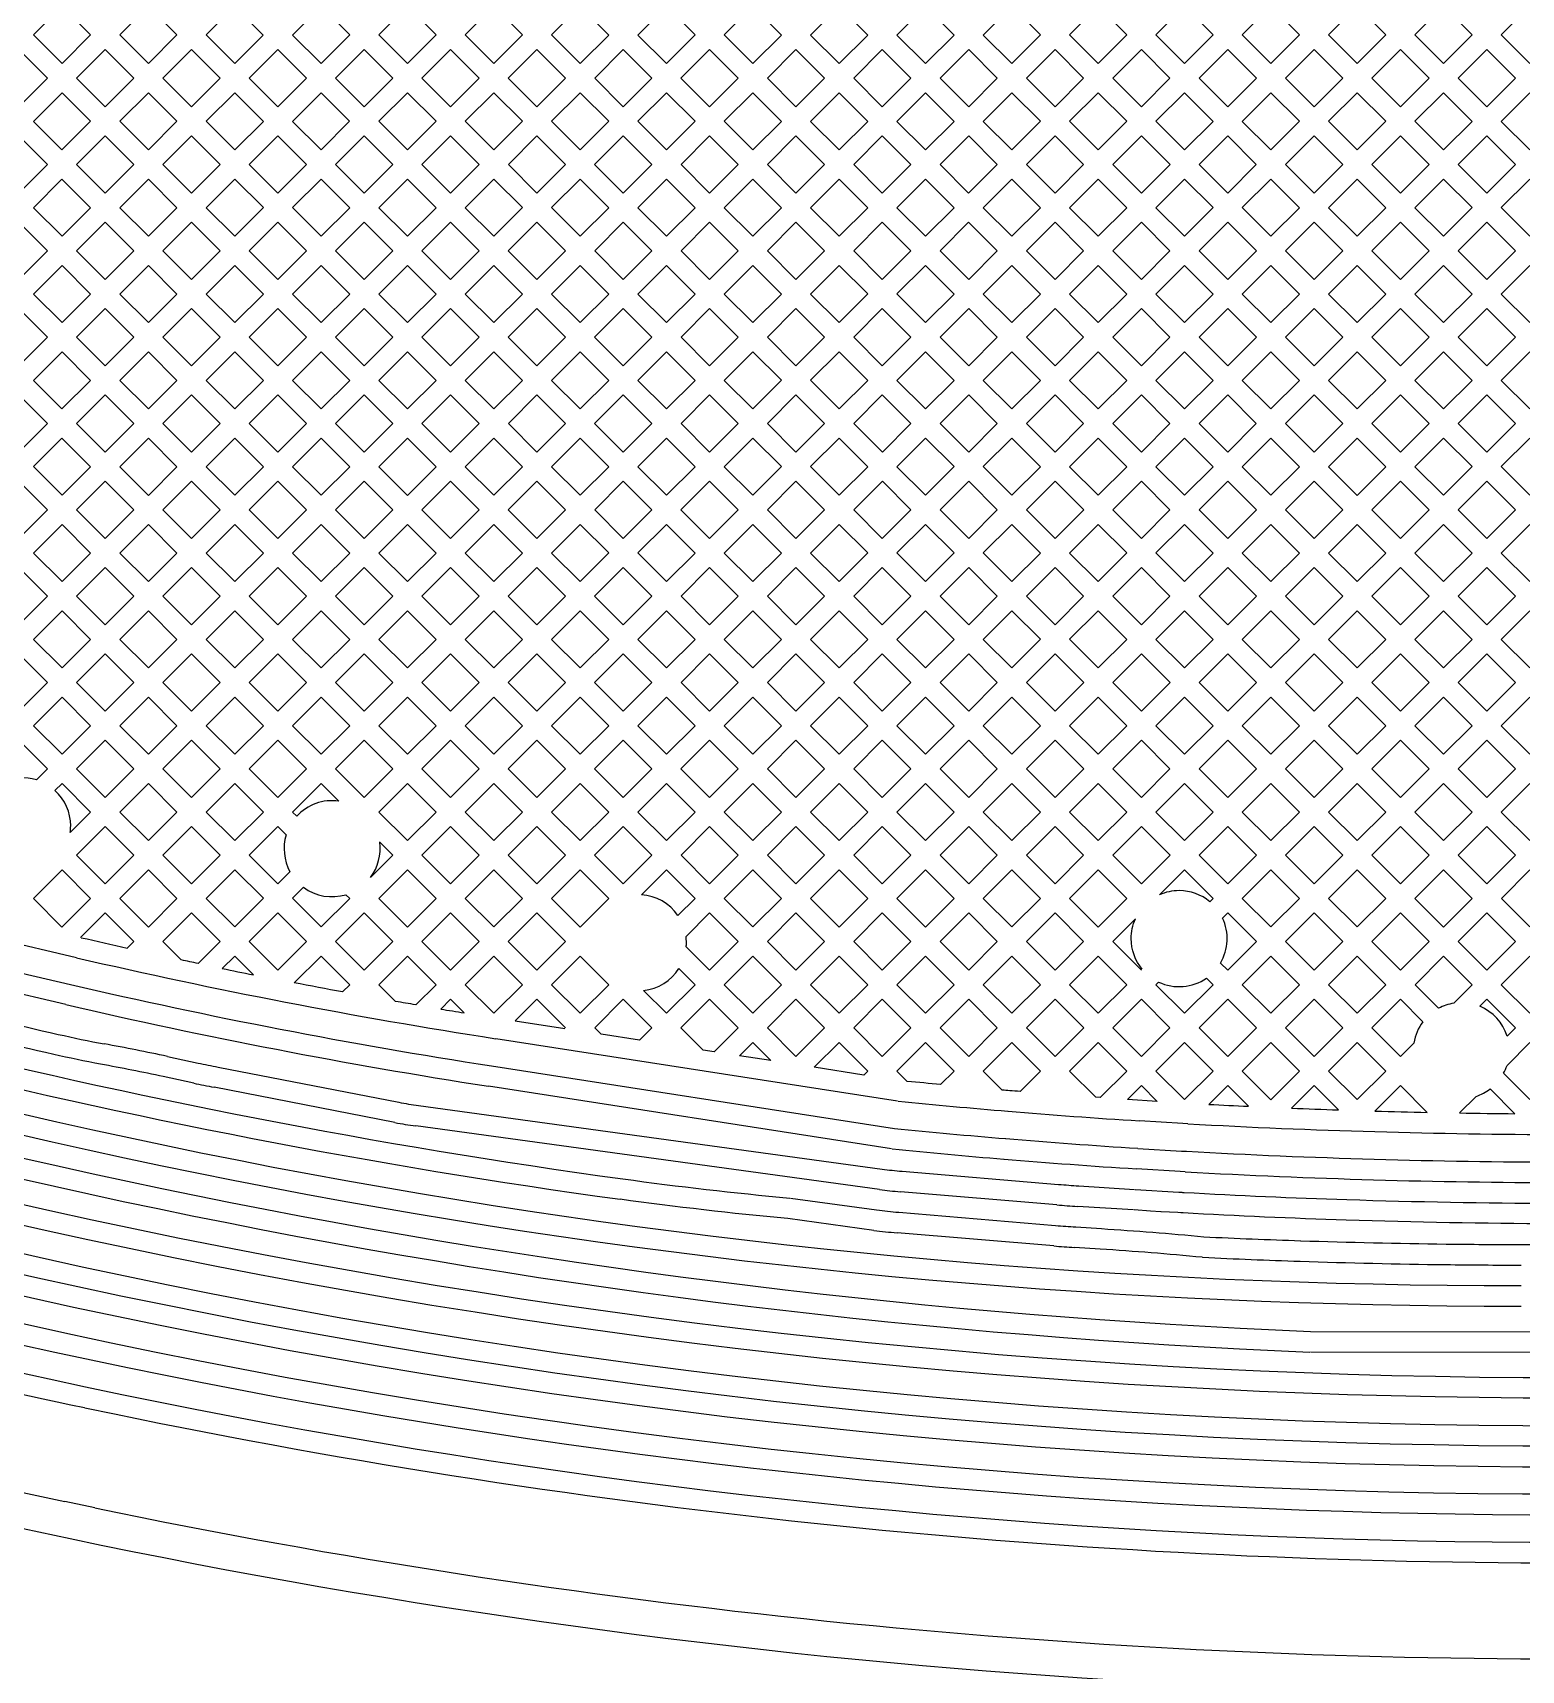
# Model space of a CAD drawing. Extents: x 3103 to 3424, y -52 to 175.
# Drawn here: x 3162.03 to 3167.54, y 34.3 to 40.37 of the extents above; entities that cross this region are included whole.
import ezdxf

# ---------------------------------------------------------------- set-up
doc = ezdxf.new("R2010")
doc.units = 0
doc.layers.add('gbr-dxf_layer0', color=7, linetype='Continuous')

msp = doc.modelspace()

# ---------------------------------------------------------------- linework, layer by layer
at = {"layer": 'gbr-dxf_layer0'}
for p, q in [((3162.1957, 36.9427), (3161.3198, 37.1461)), ((3166.1158, 37.0864), (3166.0319, 37.0025)), ((3161.2967, 37.0468), (3162.1727, 36.8435)), ((3166.0319, 37.0025), (3166.138, 36.8965)), ((3162.1555, 36.7693), (3161.2794, 36.9726)), ((3163.8199, 36.7087), (3164.0034, 36.6802)), ((3165.2352, 36.4118), (3163.7481, 36.6427)), ((3162.5328, 36.5771), (3162.6453, 36.5528)), ((3164.7666, 36.5617), (3164.6501, 36.5798)), ((3162.6293, 36.4783), (3162.5168, 36.5026)), ((3162.7195, 36.5377), (3163.3886, 36.4073)), ((3163.374, 36.3326), (3162.705, 36.4629)), ((3165.2126, 36.235), (3163.7206, 36.4667)), ((3163.4617, 36.3952), (3165.1782, 36.1598)), ((3166.1963, 36.4108), (3166.0865, 36.4178)), ((3166.2911, 36.3286), (3166.131, 36.3385)), ((3166.3104, 36.3276), (3166.2916, 36.3286)), ((3165.1678, 36.0843), (3163.4514, 36.3197)), ((3165.2521, 36.1519), (3165.8313, 36.1034)), ((3166.2813, 36.1508), (3166.1201, 36.1607)), ((3166.3004, 36.1498), (3166.2817, 36.1508)), ((3165.9067, 36.0978), (3166.113, 36.0847)), ((3166.1154, 36.0846), (3166.1767, 36.0806)), ((3166.1768, 36.0806), (3166.2149, 36.0783)), ((3166.2151, 36.0783), (3166.2769, 36.0747)), ((3165.8249, 36.0274), (3165.2458, 36.076)), ((3166.1091, 36.0086), (3165.9018, 36.0218)), ((3166.2773, 36.0747), (3166.2892, 36.074)), ((3165.24, 36), (3165.8197, 35.9513)), ((3166.1717, 36.0046), (3166.1113, 36.0085)), ((3166.2103, 36.0022), (3166.1722, 36.0045)), ((3165.8133, 35.8753), (3165.2337, 35.924)), ((3165.8953, 35.9457), (3165.99, 35.9396)), ((3165.9851, 35.8636), (3165.8904, 35.8696)), ((3173.2456, 35.4741), (3166.7638, 35.4822)), ((3162.2258, 35.2765), (3162.3358, 35.2534)), ((3162.2627, 34.9054), (3162.1527, 34.9285))]:
    msp.add_line(p, q, dxfattribs=at)
at = {"layer": 'gbr-dxf_layer0', "linetype": 'Continuous'}
for points in [[(3162.0358, 40.3594), (3162.1418, 40.4654), (3162.2478, 40.3594), (3162.1418, 40.2534)], [(3162.3555, 40.3594), (3162.4614, 40.4653), (3162.5673, 40.3594), (3162.4614, 40.2535)], [(3162.6751, 40.3594), (3162.781, 40.4653), (3162.887, 40.3593), (3162.7811, 40.2534)], [(3162.9948, 40.3593), (3163.1009, 40.4654), (3163.2069, 40.3594), (3163.1008, 40.2533)], [(3163.3146, 40.3594), (3163.4206, 40.4653), (3163.5265, 40.3595), (3163.4205, 40.2535)], [(3163.6342, 40.3595), (3163.7402, 40.4654), (3163.8462, 40.3594), (3163.7402, 40.2534)], [(3163.954, 40.3594), (3164.0599, 40.4653), (3164.1659, 40.3593), (3164.06, 40.2534)], [(3164.2737, 40.3593), (3164.3796, 40.4653), (3164.4855, 40.3594), (3164.3796, 40.2534)], [(3164.5933, 40.3594), (3164.6992, 40.4653), (3164.8052, 40.3593), (3164.6993, 40.2534)], [(3164.913, 40.3593), (3165.019, 40.4653), (3165.125, 40.3593), (3165.019, 40.2533)], [(3165.2327, 40.3593), (3165.3387, 40.4653), (3165.4447, 40.3593), (3165.3387, 40.2533)], [(3165.5525, 40.3593), (3165.6585, 40.4653), (3165.7644, 40.3594), (3165.6584, 40.2534)], [(3165.8722, 40.3594), (3165.9781, 40.4653), (3166.0839, 40.3594), (3165.9781, 40.2535)], [(3166.1917, 40.3594), (3166.2977, 40.4654), (3166.4037, 40.3594), (3166.2977, 40.2534)], [(3166.5115, 40.3594), (3166.6175, 40.4654), (3166.7235, 40.3594), (3166.6175, 40.2534)], [(3166.8313, 40.3594), (3166.9372, 40.4653), (3167.043, 40.3594), (3166.9372, 40.2535)], [(3167.1508, 40.3594), (3167.2568, 40.4654), (3167.3628, 40.3594), (3167.2568, 40.2534)], [(3167.4706, 40.3594), (3167.5765, 40.4653), (3167.6825, 40.3593), (3167.5766, 40.2534)], [(3161.8759, 40.1995), (3161.9819, 40.3055), (3162.0879, 40.1995), (3161.9819, 40.0935)], [(3162.1957, 40.1995), (3162.3017, 40.3055), (3162.4075, 40.1996), (3162.3015, 40.0936)], [(3162.5153, 40.1996), (3162.6212, 40.3055), (3162.7272, 40.1995), (3162.6213, 40.0936)], [(3162.835, 40.1995), (3162.9409, 40.3054), (3163.0469, 40.1994), (3162.941, 40.0935)], [(3163.1547, 40.1994), (3163.2608, 40.3055), (3163.3667, 40.1996), (3163.2606, 40.0936)], [(3163.4744, 40.1996), (3163.5803, 40.3056), (3163.6864, 40.1996), (3163.5804, 40.0936)], [(3163.7941, 40.1996), (3163.9001, 40.3055), (3164.0061, 40.1995), (3163.9001, 40.0936)], [(3164.1139, 40.1995), (3164.2198, 40.3054), (3164.3257, 40.1996), (3164.2197, 40.0936)], [(3164.4334, 40.1996), (3164.5394, 40.3055), (3164.6454, 40.1995), (3164.5395, 40.0936)], [(3164.7532, 40.1995), (3164.8591, 40.3054), (3164.9651, 40.1994), (3164.8592, 40.0935)], [(3165.0729, 40.1994), (3165.1788, 40.3054), (3165.2848, 40.1994), (3165.1788, 40.0935)], [(3165.3926, 40.1994), (3165.4986, 40.3054), (3165.6045, 40.1995), (3165.4985, 40.0935)], [(3165.7123, 40.1995), (3165.8183, 40.3055), (3165.9242, 40.1996), (3165.8182, 40.0936)], [(3166.0319, 40.1996), (3166.1378, 40.3055), (3166.2438, 40.1995), (3166.138, 40.0936)], [(3166.3516, 40.1995), (3166.4576, 40.3055), (3166.5636, 40.1995), (3166.4576, 40.0935)], [(3166.6714, 40.1995), (3166.7774, 40.3055), (3166.8833, 40.1996), (3166.7773, 40.0936)], [(3166.991, 40.1996), (3167.0969, 40.3055), (3167.2029, 40.1995), (3167.0971, 40.0936)], [(3167.3107, 40.1995), (3167.4167, 40.3055), (3167.5227, 40.1995), (3167.4167, 40.0935)], [(3162.0358, 40.0396), (3162.1418, 40.1456), (3162.2477, 40.0397), (3162.1416, 39.9337)], [(3162.3554, 40.0397), (3162.4614, 40.1458), (3162.5674, 40.0397), (3162.4614, 39.9337)], [(3162.6752, 40.0397), (3162.7811, 40.1456), (3162.8871, 40.0396), (3162.7812, 39.9337)], [(3162.9949, 40.0396), (3163.1008, 40.1456), (3163.2067, 40.0397), (3163.1007, 39.9337)], [(3163.3145, 40.0397), (3163.4205, 40.1458), (3163.5265, 40.0397), (3163.4205, 39.9337)], [(3163.6343, 40.0397), (3163.7402, 40.1457), (3163.8463, 40.0397), (3163.7403, 39.9337)], [(3163.954, 40.0397), (3164.06, 40.1456), (3164.1659, 40.0397), (3164.0599, 39.9338)], [(3164.2736, 40.0397), (3164.3796, 40.1457), (3164.4856, 40.0397), (3164.3796, 39.9337)], [(3164.5933, 40.0397), (3164.6993, 40.1456), (3164.8053, 40.0396), (3164.6994, 39.9337)], [(3164.9131, 40.0396), (3165.019, 40.1455), (3165.125, 40.0396), (3165.019, 39.9337)], [(3165.2327, 40.0396), (3165.3387, 40.1455), (3165.4446, 40.0396), (3165.3387, 39.9337)], [(3165.5524, 40.0396), (3165.6584, 40.1456), (3165.7643, 40.0397), (3165.6583, 39.9337)], [(3165.872, 40.0397), (3165.9781, 40.1458), (3166.0841, 40.0397), (3165.9781, 39.9337)], [(3166.1918, 40.0397), (3166.2977, 40.1456), (3166.4037, 40.0396), (3166.2978, 39.9337)], [(3166.5115, 40.0396), (3166.6175, 40.1456), (3166.7234, 40.0397), (3166.6174, 39.9337)], [(3166.8311, 40.0397), (3166.9372, 40.1458), (3167.0432, 40.0397), (3166.9372, 39.9337)], [(3167.1509, 40.0397), (3167.2568, 40.1456), (3167.3628, 40.0396), (3167.2569, 39.9337)], [(3167.4706, 40.0396), (3167.5766, 40.1456), (3167.6825, 40.0397), (3167.5765, 39.9337)], [(3161.8759, 39.8798), (3161.9819, 39.9857), (3162.0878, 39.8799), (3161.9818, 39.7739)], [(3162.1955, 39.8799), (3162.3015, 39.9859), (3162.4075, 39.8799), (3162.3015, 39.7738)], [(3162.5153, 39.8799), (3162.6213, 39.9859), (3162.7273, 39.8799), (3162.6213, 39.7738)], [(3162.8351, 39.8799), (3162.941, 39.9857), (3163.0469, 39.8799), (3162.941, 39.774)], [(3163.1546, 39.8799), (3163.2606, 39.9858), (3163.3666, 39.8798), (3163.2606, 39.7738)], [(3163.4744, 39.8798), (3163.5804, 39.9859), (3163.6864, 39.8799), (3163.5804, 39.7738)], [(3163.7942, 39.8799), (3163.9001, 39.9858), (3164.006, 39.8799), (3163.9001, 39.774)], [(3164.1138, 39.8799), (3164.2197, 39.9859), (3164.3258, 39.8799), (3164.2198, 39.7739)], [(3164.4335, 39.8799), (3164.5395, 39.9858), (3164.6455, 39.8798), (3164.5395, 39.7738)], [(3164.7532, 39.8798), (3164.8592, 39.9857), (3164.9651, 39.8798), (3164.8592, 39.7738)], [(3165.0729, 39.8798), (3165.1788, 39.9857), (3165.2848, 39.8798), (3165.1788, 39.7738)], [(3165.3925, 39.8798), (3165.4985, 39.9857), (3165.6044, 39.8799), (3165.4984, 39.7739)], [(3165.7122, 39.8799), (3165.8182, 39.9859), (3165.9242, 39.8799), (3165.8182, 39.7738)], [(3166.0319, 39.8799), (3166.138, 39.9859), (3166.244, 39.8799), (3166.138, 39.7738)], [(3166.3517, 39.8799), (3166.4576, 39.9857), (3166.5635, 39.8799), (3166.4576, 39.774)], [(3166.6713, 39.8799), (3166.7773, 39.9859), (3166.8833, 39.8799), (3166.7773, 39.7738)], [(3166.991, 39.8799), (3167.0971, 39.9859), (3167.2031, 39.8799), (3167.0971, 39.7738)], [(3167.3108, 39.8799), (3167.4167, 39.9857), (3167.5226, 39.8799), (3167.4167, 39.774)], [(3162.0357, 39.72), (3162.1416, 39.826), (3162.2477, 39.72), (3162.1417, 39.614)], [(3162.3554, 39.72), (3162.4614, 39.826), (3162.5674, 39.72), (3162.4614, 39.6139)], [(3162.6752, 39.72), (3162.7812, 39.826), (3162.8871, 39.7201), (3162.7811, 39.6141)], [(3162.9949, 39.7201), (3163.1007, 39.826), (3163.2068, 39.72), (3163.1009, 39.6141)], [(3163.3145, 39.72), (3163.4205, 39.8259), (3163.5265, 39.7199), (3163.4205, 39.6139)], [(3163.6342, 39.7199), (3163.7403, 39.826), (3163.8462, 39.7201), (3163.7401, 39.614)], [(3163.954, 39.7201), (3164.0599, 39.826), (3164.1659, 39.72), (3164.06, 39.6141)], [(3164.2737, 39.72), (3164.3796, 39.826), (3164.4856, 39.72), (3164.3797, 39.614)], [(3164.5934, 39.72), (3164.6993, 39.8259), (3164.8053, 39.7199), (3164.6994, 39.614)], [(3164.9131, 39.7199), (3165.019, 39.8259), (3165.125, 39.72), (3165.019, 39.614)], [(3165.2327, 39.72), (3165.3387, 39.8259), (3165.4446, 39.72), (3165.3386, 39.6141)], [(3165.5523, 39.72), (3165.6583, 39.826), (3165.7643, 39.72), (3165.6583, 39.614)], [(3165.872, 39.72), (3165.9781, 39.826), (3166.0841, 39.72), (3165.9781, 39.6139)], [(3166.1918, 39.72), (3166.2978, 39.826), (3166.4037, 39.7201), (3166.2977, 39.6141)], [(3166.5115, 39.7201), (3166.6174, 39.826), (3166.7234, 39.72), (3166.6175, 39.6141)], [(3166.8311, 39.72), (3166.9372, 39.826), (3167.0432, 39.72), (3166.9372, 39.6139)], [(3167.1509, 39.72), (3167.2569, 39.826), (3167.3628, 39.7201), (3167.2568, 39.6141)], [(3167.4706, 39.7201), (3167.5765, 39.826), (3167.6825, 39.72), (3167.5766, 39.6141)], [(3161.8759, 39.5602), (3161.9818, 39.6661), (3162.0878, 39.5601), (3161.9819, 39.4542)], [(3162.1956, 39.5601), (3162.3015, 39.6661), (3162.4075, 39.5601), (3162.3016, 39.4541)], [(3162.5153, 39.5601), (3162.6213, 39.6661), (3162.7272, 39.5602), (3162.6212, 39.4542)], [(3162.835, 39.5602), (3162.941, 39.6662), (3163.047, 39.5602), (3162.941, 39.4542)], [(3163.1548, 39.5602), (3163.2606, 39.6661), (3163.3667, 39.5601), (3163.2608, 39.4542)], [(3163.4744, 39.5601), (3163.5804, 39.666), (3163.6863, 39.5601), (3163.5803, 39.4542)], [(3163.794, 39.5601), (3163.9001, 39.6662), (3164.0061, 39.5602), (3163.9, 39.4541)], [(3164.1139, 39.5602), (3164.2198, 39.6661), (3164.3258, 39.5601), (3164.2199, 39.4542)], [(3164.4336, 39.5601), (3164.5395, 39.6661), (3164.6455, 39.5601), (3164.5395, 39.4542)], [(3164.7532, 39.5601), (3164.8592, 39.6661), (3164.9651, 39.5601), (3164.8592, 39.4542)], [(3165.0729, 39.5601), (3165.1788, 39.6661), (3165.2847, 39.5602), (3165.1788, 39.4542)], [(3165.3925, 39.5602), (3165.4984, 39.6661), (3165.6044, 39.5601), (3165.4985, 39.4542)], [(3165.7122, 39.5601), (3165.8182, 39.6661), (3165.9242, 39.5601), (3165.8182, 39.4541)], [(3166.0319, 39.5601), (3166.138, 39.6661), (3166.2438, 39.5602), (3166.1378, 39.4542)], [(3166.3516, 39.5602), (3166.4576, 39.6662), (3166.5636, 39.5602), (3166.4576, 39.4542)], [(3166.6714, 39.5602), (3166.7773, 39.6661), (3166.8833, 39.5601), (3166.7774, 39.4542)], [(3166.991, 39.5601), (3167.0971, 39.6661), (3167.2029, 39.5602), (3167.0969, 39.4542)], [(3167.3107, 39.5602), (3167.4167, 39.6662), (3167.5227, 39.5602), (3167.4167, 39.4542)], [(3162.0358, 39.4003), (3162.1417, 39.5063), (3162.2477, 39.4002), (3162.1418, 39.2943)], [(3162.3555, 39.4003), (3162.4614, 39.5062), (3162.5673, 39.4003), (3162.4614, 39.2944)], [(3162.6751, 39.4003), (3162.7811, 39.5063), (3162.8871, 39.4003), (3162.7811, 39.2943)], [(3162.9949, 39.4003), (3163.1009, 39.5063), (3163.2069, 39.4003), (3163.1009, 39.2943)], [(3163.3146, 39.4003), (3163.4205, 39.5062), (3163.5264, 39.4003), (3163.4205, 39.2944)], [(3163.6342, 39.4003), (3163.7401, 39.5063), (3163.8461, 39.4002), (3163.7402, 39.2943)], [(3163.9539, 39.4002), (3164.06, 39.5063), (3164.166, 39.4003), (3164.0599, 39.2942)], [(3164.2738, 39.4003), (3164.3797, 39.5063), (3164.4856, 39.4003), (3164.3797, 39.2944)], [(3164.5934, 39.4003), (3164.6994, 39.5062), (3164.8053, 39.4003), (3164.6994, 39.2944)], [(3164.9131, 39.4003), (3165.019, 39.5062), (3165.1249, 39.4004), (3165.019, 39.2944)], [(3165.2327, 39.4004), (3165.3386, 39.5063), (3165.4446, 39.4003), (3165.3387, 39.2944)], [(3165.5524, 39.4003), (3165.6583, 39.5062), (3165.7643, 39.4002), (3165.6584, 39.2943)], [(3165.8721, 39.4002), (3165.9781, 39.5062), (3166.0839, 39.4003), (3165.978, 39.2944)], [(3166.1917, 39.4003), (3166.2977, 39.5063), (3166.4037, 39.4003), (3166.2977, 39.2943)], [(3166.5115, 39.4003), (3166.6175, 39.5063), (3166.7235, 39.4003), (3166.6175, 39.2943)], [(3166.8313, 39.4003), (3166.9372, 39.5062), (3167.043, 39.4003), (3166.9372, 39.2944)], [(3167.1508, 39.4003), (3167.2568, 39.5063), (3167.3628, 39.4003), (3167.2568, 39.2943)], [(3167.4706, 39.4003), (3167.5766, 39.5063), (3167.6826, 39.4003), (3167.5766, 39.2943)], [(3161.8759, 39.2404), (3161.9819, 39.3464), (3162.0879, 39.2404), (3161.9819, 39.1344)], [(3162.1956, 39.2404), (3162.3016, 39.3464), (3162.4075, 39.2405), (3162.3015, 39.1345)], [(3162.5153, 39.2405), (3162.6212, 39.3464), (3162.7272, 39.2404), (3162.6213, 39.1345)], [(3162.835, 39.2404), (3162.941, 39.3464), (3163.047, 39.2404), (3162.941, 39.1344)], [(3163.1548, 39.2404), (3163.2608, 39.3464), (3163.3667, 39.2405), (3163.2606, 39.1345)], [(3163.4744, 39.2405), (3163.5803, 39.3464), (3163.6863, 39.2404), (3163.5804, 39.1345)], [(3163.7941, 39.2404), (3163.9, 39.3464), (3164.006, 39.2404), (3163.9001, 39.1344)], [(3164.1138, 39.2404), (3164.2199, 39.3464), (3164.3258, 39.2405), (3164.2197, 39.1344)], [(3164.4336, 39.2405), (3164.5395, 39.3464), (3164.6455, 39.2405), (3164.5395, 39.1345)], [(3164.7532, 39.2405), (3164.8592, 39.3464), (3164.9651, 39.2405), (3164.8591, 39.1346)], [(3165.0728, 39.2405), (3165.1788, 39.3465), (3165.2848, 39.2405), (3165.1788, 39.1345)], [(3165.3926, 39.2405), (3165.4985, 39.3464), (3165.6045, 39.2404), (3165.4986, 39.1345)], [(3165.7123, 39.2404), (3165.8182, 39.3464), (3165.9241, 39.2405), (3165.8182, 39.1345)], [(3166.0319, 39.2405), (3166.1378, 39.3464), (3166.2438, 39.2404), (3166.1379, 39.1345)], [(3166.3516, 39.2404), (3166.4576, 39.3464), (3166.5636, 39.2404), (3166.4576, 39.1344)], [(3166.6714, 39.2404), (3166.7774, 39.3464), (3166.8833, 39.2405), (3166.7773, 39.1345)], [(3166.991, 39.2405), (3167.0969, 39.3464), (3167.2029, 39.2404), (3167.0971, 39.1345)], [(3167.3107, 39.2404), (3167.4167, 39.3464), (3167.5227, 39.2404), (3167.4167, 39.1344)], [(3162.0358, 39.0805), (3162.1418, 39.1865), (3162.2477, 39.0806), (3162.1416, 38.9746)], [(3162.3554, 39.0806), (3162.4614, 39.1866), (3162.5674, 39.0806), (3162.4614, 38.9746)], [(3162.6752, 39.0806), (3162.7811, 39.1865), (3162.8871, 39.0805), (3162.7812, 38.9746)], [(3162.9949, 39.0805), (3163.1009, 39.1865), (3163.2068, 39.0806), (3163.1007, 38.9746)], [(3163.3145, 39.0806), (3163.4205, 39.1867), (3163.5265, 39.0806), (3163.4205, 38.9746)], [(3163.6343, 39.0806), (3163.7402, 39.1865), (3163.8462, 39.0805), (3163.7403, 38.9746)], [(3163.954, 39.0805), (3164.0599, 39.1865), (3164.1659, 39.0805), (3164.0599, 38.9746)], [(3164.2736, 39.0805), (3164.3797, 39.1866), (3164.4856, 39.0806), (3164.3796, 38.9746)], [(3164.5934, 39.0806), (3164.6994, 39.1866), (3164.8053, 39.0807), (3164.6993, 38.9748)], [(3164.913, 39.0807), (3165.019, 39.1867), (3165.125, 39.0806), (3165.019, 38.9747)], [(3165.2327, 39.0806), (3165.3387, 39.1866), (3165.4447, 39.0806), (3165.3387, 38.9746)], [(3165.5525, 39.0806), (3165.6584, 39.1865), (3165.7643, 39.0806), (3165.6583, 38.9747)], [(3165.872, 39.0806), (3165.978, 39.1866), (3166.084, 39.0806), (3165.9781, 38.9746)], [(3166.1918, 39.0806), (3166.2977, 39.1865), (3166.4037, 39.0805), (3166.2978, 38.9746)], [(3166.5115, 39.0805), (3166.6175, 39.1865), (3166.7234, 39.0806), (3166.6174, 38.9746)], [(3166.8311, 39.0806), (3166.9372, 39.1867), (3167.0432, 39.0806), (3166.9372, 38.9746)], [(3167.1509, 39.0806), (3167.2568, 39.1865), (3167.3628, 39.0805), (3167.2569, 38.9746)], [(3167.4706, 39.0805), (3167.5766, 39.1865), (3167.6825, 39.0806), (3167.5765, 38.9746)], [(3161.876, 38.9207), (3161.9819, 39.0266), (3162.0878, 38.9207), (3161.9819, 38.8149)], [(3162.1955, 38.9207), (3162.3015, 39.0268), (3162.4075, 38.9207), (3162.3015, 38.8147)], [(3162.5153, 38.9207), (3162.6213, 39.0267), (3162.7273, 38.9207), (3162.6213, 38.8147)], [(3162.8351, 38.9207), (3162.941, 39.0266), (3163.0469, 38.9207), (3162.9409, 38.8148)], [(3163.1546, 38.9207), (3163.2606, 39.0268), (3163.3667, 38.9207), (3163.2606, 38.8147)], [(3163.4744, 38.9207), (3163.5804, 39.0268), (3163.6864, 38.9207), (3163.5804, 38.8147)], [(3163.7942, 38.9207), (3163.9001, 39.0266), (3164.006, 38.9207), (3163.9001, 38.8148)], [(3164.1138, 38.9207), (3164.2197, 39.0267), (3164.3257, 38.9207), (3164.2197, 38.8147)], [(3164.4335, 38.9207), (3164.5395, 39.0268), (3164.6454, 38.9209), (3164.5394, 38.8148)], [(3164.7532, 38.9209), (3164.8591, 39.0268), (3164.9651, 38.9208), (3164.8592, 38.8149)], [(3165.0729, 38.9208), (3165.1788, 39.0268), (3165.2849, 38.9207), (3165.1789, 38.8148)], [(3165.3926, 38.9207), (3165.4986, 39.0267), (3165.6045, 38.9208), (3165.4985, 38.8149)], [(3165.7122, 38.9208), (3165.8182, 39.0268), (3165.9242, 38.9207), (3165.8182, 38.8148)], [(3166.0319, 38.9207), (3166.1379, 39.0267), (3166.2439, 38.9207), (3166.138, 38.8147)], [(3166.3517, 38.9207), (3166.4576, 39.0266), (3166.5635, 38.9207), (3166.4576, 38.8148)], [(3166.6713, 38.9207), (3166.7773, 39.0268), (3166.8833, 38.9207), (3166.7773, 38.8147)], [(3166.991, 38.9207), (3167.0971, 39.0268), (3167.2031, 38.9207), (3167.0971, 38.8147)], [(3167.3108, 38.9207), (3167.4167, 39.0266), (3167.5226, 38.9207), (3167.4167, 38.8149)], [(3162.0358, 38.761), (3162.1416, 38.8669), (3162.2477, 38.7609), (3162.1418, 38.655)], [(3162.3554, 38.7609), (3162.4614, 38.8669), (3162.5674, 38.7609), (3162.4614, 38.6548)], [(3162.6752, 38.7609), (3162.7812, 38.8668), (3162.8871, 38.7609), (3162.7811, 38.655)], [(3162.9948, 38.7609), (3163.1007, 38.8669), (3163.2068, 38.7609), (3163.1008, 38.6549)], [(3163.3145, 38.7609), (3163.4205, 38.8669), (3163.5265, 38.7609), (3163.4205, 38.6548)], [(3163.6343, 38.7609), (3163.7403, 38.8669), (3163.8462, 38.7609), (3163.7402, 38.6549)], [(3163.954, 38.7609), (3164.0599, 38.8668), (3164.1659, 38.7609), (3164.06, 38.655)], [(3164.2736, 38.7609), (3164.3796, 38.8668), (3164.4855, 38.7609), (3164.3795, 38.655)], [(3164.5932, 38.7609), (3164.6993, 38.867), (3164.8053, 38.761), (3164.6993, 38.6549)], [(3164.9131, 38.761), (3165.019, 38.8669), (3165.125, 38.7609), (3165.0191, 38.655)], [(3165.2328, 38.7609), (3165.3387, 38.8669), (3165.4446, 38.761), (3165.3387, 38.6551)], [(3165.5524, 38.761), (3165.6583, 38.8669), (3165.7644, 38.7609), (3165.6584, 38.655)], [(3165.8721, 38.7609), (3165.9781, 38.8669), (3166.0841, 38.7609), (3165.9781, 38.6549)], [(3166.1918, 38.7609), (3166.2978, 38.8668), (3166.4037, 38.7609), (3166.2977, 38.655)], [(3166.5114, 38.7609), (3166.6174, 38.8669), (3166.7234, 38.7609), (3166.6175, 38.6549)], [(3166.8311, 38.7609), (3166.9372, 38.8669), (3167.0432, 38.7609), (3166.9372, 38.6548)], [(3167.1509, 38.7609), (3167.2569, 38.8669), (3167.3628, 38.761), (3167.2568, 38.655)], [(3167.4706, 38.761), (3167.5765, 38.8669), (3167.6825, 38.7609), (3167.5766, 38.655)], [(3161.8759, 38.6011), (3161.9819, 38.7071), (3162.0879, 38.6011), (3161.9819, 38.4951)], [(3162.1956, 38.6011), (3162.3015, 38.707), (3162.4075, 38.601), (3162.3017, 38.4951)], [(3162.5153, 38.601), (3162.6213, 38.707), (3162.7272, 38.6011), (3162.6212, 38.4951)], [(3162.835, 38.6011), (3162.9409, 38.7071), (3163.047, 38.6011), (3162.941, 38.4951)], [(3163.1547, 38.6011), (3163.2606, 38.707), (3163.3667, 38.601), (3163.2607, 38.495)], [(3163.4744, 38.601), (3163.5804, 38.707), (3163.6864, 38.601), (3163.5803, 38.495)], [(3163.7941, 38.601), (3163.9001, 38.7071), (3164.0061, 38.6011), (3163.9001, 38.4951)], [(3164.1139, 38.6011), (3164.2197, 38.707), (3164.3256, 38.6011), (3164.2197, 38.4952)], [(3164.4334, 38.6011), (3164.5394, 38.7071), (3164.6454, 38.601), (3164.5394, 38.4951)], [(3164.7531, 38.601), (3164.8592, 38.7071), (3164.9652, 38.6011), (3164.8592, 38.495)], [(3165.073, 38.6011), (3165.1789, 38.7071), (3165.2848, 38.6012), (3165.1788, 38.4952)], [(3165.3926, 38.6012), (3165.4985, 38.7071), (3165.6045, 38.6011), (3165.4986, 38.4952)], [(3165.7123, 38.6011), (3165.8182, 38.7071), (3165.9243, 38.601), (3165.8183, 38.4951)], [(3166.032, 38.601), (3166.138, 38.707), (3166.2438, 38.6011), (3166.1379, 38.4952)], [(3166.3516, 38.6011), (3166.4576, 38.707), (3166.5636, 38.601), (3166.4576, 38.4951)], [(3166.6713, 38.601), (3166.7773, 38.707), (3166.8833, 38.601), (3166.7774, 38.495)], [(3166.991, 38.601), (3167.0971, 38.707), (3167.2029, 38.6011), (3167.0969, 38.4951)], [(3167.3107, 38.6011), (3167.4167, 38.7071), (3167.5227, 38.6011), (3167.4167, 38.4951)], [(3162.0358, 38.4412), (3162.1418, 38.5472), (3162.2478, 38.4412), (3162.1418, 38.3352)], [(3162.3555, 38.4412), (3162.4614, 38.5471), (3162.5673, 38.4412), (3162.4614, 38.3353)], [(3162.6751, 38.4412), (3162.7811, 38.5472), (3162.8871, 38.4412), (3162.7811, 38.3352)], [(3162.9949, 38.4412), (3163.1008, 38.5472), (3163.2068, 38.4412), (3163.1009, 38.3352)], [(3163.3146, 38.4412), (3163.4205, 38.5471), (3163.5265, 38.4412), (3163.4205, 38.3352)], [(3163.6342, 38.4412), (3163.7402, 38.5472), (3163.8462, 38.4412), (3163.7402, 38.3352)], [(3163.954, 38.4412), (3164.06, 38.5472), (3164.1659, 38.4413), (3164.0599, 38.3353)], [(3164.2736, 38.4413), (3164.3795, 38.5472), (3164.4855, 38.4412), (3164.3796, 38.3353)], [(3164.5933, 38.4412), (3164.6993, 38.5472), (3164.8053, 38.4412), (3164.6993, 38.3352)], [(3164.913, 38.4412), (3165.0191, 38.5472), (3165.125, 38.4413), (3165.0189, 38.3353)], [(3165.2327, 38.4413), (3165.3387, 38.5473), (3165.4447, 38.4413), (3165.3387, 38.3353)], [(3165.5525, 38.4413), (3165.6584, 38.5472), (3165.7644, 38.4412), (3165.6585, 38.3353)], [(3165.8722, 38.4412), (3165.9781, 38.5472), (3166.084, 38.4413), (3165.9781, 38.3353)], [(3166.1918, 38.4413), (3166.2977, 38.5472), (3166.4037, 38.4412), (3166.2978, 38.3353)], [(3166.5115, 38.4412), (3166.6175, 38.5472), (3166.7235, 38.4411), (3166.6175, 38.3352)], [(3166.8312, 38.4412), (3166.9372, 38.5471), (3167.043, 38.4412), (3166.9371, 38.3353)], [(3167.1508, 38.4412), (3167.2568, 38.5472), (3167.3628, 38.4412), (3167.2568, 38.3352)], [(3167.4706, 38.4412), (3167.5766, 38.5472), (3167.6826, 38.4412), (3167.5766, 38.3352)], [(3161.876, 38.2814), (3161.9819, 38.3873), (3162.0879, 38.2813), (3161.982, 38.1754)], [(3162.1956, 38.2813), (3162.3017, 38.3873), (3162.4075, 38.2814), (3162.3015, 38.1754)], [(3162.5153, 38.2814), (3162.6212, 38.3873), (3162.7272, 38.2813), (3162.6213, 38.1754)], [(3162.835, 38.2813), (3162.941, 38.3873), (3163.047, 38.2813), (3162.941, 38.1753)], [(3163.1548, 38.2813), (3163.2607, 38.3873), (3163.3667, 38.2814), (3163.2607, 38.1754)], [(3163.4744, 38.2814), (3163.5803, 38.3873), (3163.6863, 38.2813), (3163.5804, 38.1754)], [(3163.7941, 38.2813), (3163.9001, 38.3873), (3164.006, 38.2814), (3163.9, 38.1754)], [(3164.1137, 38.2814), (3164.2197, 38.3874), (3164.3258, 38.2814), (3164.2197, 38.1754)], [(3164.4335, 38.2814), (3164.5394, 38.3873), (3164.6454, 38.2813), (3164.5395, 38.1754)], [(3164.7532, 38.2813), (3164.8591, 38.3873), (3164.965, 38.2814), (3164.8591, 38.1754)], [(3165.0728, 38.2814), (3165.1788, 38.3874), (3165.2849, 38.2814), (3165.1788, 38.1754)], [(3165.3926, 38.2814), (3165.4986, 38.3874), (3165.6046, 38.2814), (3165.4986, 38.1754)], [(3165.7124, 38.2814), (3165.8183, 38.3873), (3165.9242, 38.2814), (3165.8183, 38.1755)], [(3166.0319, 38.2814), (3166.1379, 38.3874), (3166.2439, 38.2814), (3166.1379, 38.1754)], [(3166.3517, 38.2814), (3166.4576, 38.3873), (3166.5636, 38.2813), (3166.4577, 38.1754)], [(3166.6714, 38.2813), (3166.7774, 38.3873), (3166.8832, 38.2814), (3166.7773, 38.1754)], [(3166.991, 38.2814), (3167.0969, 38.3873), (3167.2029, 38.2813), (3167.097, 38.1754)], [(3167.3107, 38.2813), (3167.4167, 38.3873), (3167.5227, 38.2813), (3167.4167, 38.1753)], [(3162.0359, 38.1215), (3162.1418, 38.2274), (3162.2477, 38.1215), (3162.1417, 38.0156)], [(3162.3554, 38.1215), (3162.4614, 38.2275), (3162.5674, 38.1215), (3162.4614, 38.0155)], [(3162.6752, 38.1215), (3162.7811, 38.2274), (3162.8871, 38.1214), (3162.7812, 38.0155)], [(3162.9949, 38.1214), (3163.1009, 38.2274), (3163.2068, 38.1215), (3163.1008, 38.0155)], [(3163.3146, 38.1215), (3163.4205, 38.2275), (3163.5265, 38.1215), (3163.4205, 38.0155)], [(3163.6343, 38.1215), (3163.7402, 38.2274), (3163.8461, 38.1215), (3163.7402, 38.0156)], [(3163.9538, 38.1215), (3164.0599, 38.2276), (3164.1659, 38.1215), (3164.0599, 38.0155)], [(3164.2736, 38.1215), (3164.3796, 38.2276), (3164.4857, 38.1215), (3164.3796, 38.0155)], [(3164.5934, 38.1215), (3164.6993, 38.2274), (3164.8052, 38.1215), (3164.6993, 38.0157)], [(3164.9129, 38.1215), (3165.0189, 38.2275), (3165.1249, 38.1215), (3165.019, 38.0155)], [(3165.2327, 38.1215), (3165.3387, 38.2276), (3165.4448, 38.1215), (3165.3387, 38.0155)], [(3165.5525, 38.1215), (3165.6585, 38.2275), (3165.7644, 38.1216), (3165.6584, 38.0157)], [(3165.8721, 38.1216), (3165.9781, 38.2275), (3166.0841, 38.1215), (3165.9782, 38.0156)], [(3166.1918, 38.1215), (3166.2978, 38.2275), (3166.4038, 38.1215), (3166.2978, 38.0155)], [(3166.5116, 38.1215), (3166.6175, 38.2274), (3166.7234, 38.1215), (3166.6175, 38.0156)], [(3166.8311, 38.1215), (3166.9371, 38.2275), (3167.0431, 38.1215), (3166.9372, 38.0155)], [(3167.1509, 38.1215), (3167.2568, 38.2274), (3167.3628, 38.1214), (3167.2569, 38.0155)], [(3167.4706, 38.1214), (3167.5766, 38.2274), (3167.6825, 38.1215), (3167.5765, 38.0155)], [(3161.876, 37.9616), (3161.982, 38.0676), (3162.0879, 37.9617), (3161.9819, 37.8558)], [(3162.1956, 37.9618), (3162.3015, 38.0677), (3162.4075, 37.9616), (3162.3016, 37.8557)], [(3162.5153, 37.9616), (3162.6213, 38.0677), (3162.7273, 37.9616), (3162.6213, 37.8556)], [(3162.8351, 37.9616), (3162.941, 38.0675), (3163.0469, 37.9616), (3162.941, 37.8557)], [(3163.1547, 37.9616), (3163.2607, 38.0676), (3163.3667, 37.9616), (3163.2606, 37.8556)], [(3163.4744, 37.9616), (3163.5804, 38.0676), (3163.6863, 37.9617), (3163.5803, 37.8558)], [(3163.794, 37.9617), (3163.9, 38.0677), (3164.006, 37.9616), (3163.9001, 37.8557)], [(3164.1137, 37.9616), (3164.2197, 38.0677), (3164.3258, 37.9616), (3164.2197, 37.8556)], [(3164.4335, 37.9616), (3164.5395, 38.0677), (3164.6454, 37.9618), (3164.5394, 37.8558)], [(3164.7532, 37.9618), (3164.8591, 38.0677), (3164.9651, 37.9616), (3164.8592, 37.8558)], [(3165.0728, 37.9616), (3165.1788, 38.0676), (3165.2848, 37.9616), (3165.1788, 37.8556)], [(3165.3926, 37.9616), (3165.4986, 38.0677), (3165.6045, 37.9618), (3165.4985, 37.8557)], [(3165.7123, 37.9618), (3165.8183, 38.0677), (3165.9243, 37.9617), (3165.8183, 37.8558)], [(3166.032, 37.9617), (3166.1379, 38.0677), (3166.244, 37.9616), (3166.138, 37.8557)], [(3166.3517, 37.9616), (3166.4577, 38.0676), (3166.5636, 37.9617), (3166.4576, 37.8558)], [(3166.6714, 37.9617), (3166.7773, 38.0677), (3166.8833, 37.9616), (3166.7774, 37.8557)], [(3166.991, 37.9616), (3167.097, 38.0676), (3167.203, 37.9616), (3167.0971, 37.8556)], [(3167.3108, 37.9616), (3167.4167, 38.0675), (3167.5226, 37.9616), (3167.4167, 37.8557)], [(3162.0358, 37.8019), (3162.1418, 37.9079), (3162.2478, 37.8019), (3162.1418, 37.6959)], [(3162.3555, 37.8019), (3162.4614, 37.9078), (3162.5674, 37.8018), (3162.4615, 37.6958)], [(3162.6752, 37.8018), (3162.7812, 37.9078), (3162.8871, 37.8019), (3162.7811, 37.6958)], [(3162.9949, 37.8019), (3163.1008, 37.9077), (3163.2068, 37.8018), (3163.1009, 37.6959)], [(3163.3145, 37.8018), (3163.4205, 37.9078), (3163.5264, 37.8019), (3163.4204, 37.6959)], [(3163.6342, 37.8019), (3163.7402, 37.9079), (3163.8462, 37.8019), (3163.7402, 37.6959)], [(3163.9539, 37.8019), (3164.0599, 37.9078), (3164.1659, 37.8018), (3164.06, 37.6958)], [(3164.2736, 37.8018), (3164.3796, 37.9078), (3164.4855, 37.8019), (3164.3795, 37.6959)], [(3164.5933, 37.8019), (3164.6993, 37.9079), (3164.8053, 37.8019), (3164.6993, 37.6959)], [(3164.9131, 37.8019), (3165.019, 37.9078), (3165.125, 37.8018), (3165.0191, 37.6959)], [(3165.2327, 37.8018), (3165.3387, 37.9077), (3165.4446, 37.8018), (3165.3386, 37.6959)], [(3165.5524, 37.8019), (3165.6584, 37.9079), (3165.7644, 37.8019), (3165.6584, 37.6958)], [(3165.8722, 37.8019), (3165.9782, 37.9079), (3166.0842, 37.8018), (3165.9782, 37.6959)], [(3166.1919, 37.8019), (3166.2978, 37.9078), (3166.4037, 37.8019), (3166.2978, 37.696)], [(3166.5115, 37.8019), (3166.6175, 37.9079), (3166.7235, 37.8018), (3166.6175, 37.6959)], [(3166.8313, 37.8018), (3166.9372, 37.9078), (3167.0432, 37.8018), (3166.9373, 37.6958)], [(3167.1509, 37.8018), (3167.2569, 37.9077), (3167.3628, 37.8018), (3167.2568, 37.6959)], [(3167.4706, 37.8018), (3167.5765, 37.9078), (3167.6825, 37.8018), (3167.5766, 37.6958)], [(3162.1956, 37.642), (3162.3016, 37.748), (3162.4077, 37.642), (3162.3017, 37.536)], [(3162.5154, 37.642), (3162.6213, 37.7479), (3162.7272, 37.642), (3162.6213, 37.5361)], [(3162.835, 37.642), (3162.941, 37.748), (3163.047, 37.642), (3162.941, 37.536)], [(3163.1548, 37.642), (3163.2606, 37.7479), (3163.3665, 37.642), (3163.2606, 37.5361)], [(3163.4743, 37.642), (3163.5803, 37.748), (3163.6863, 37.642), (3163.5803, 37.536)], [(3163.7941, 37.642), (3163.9001, 37.748), (3164.0061, 37.642), (3163.9001, 37.536)], [(3164.1138, 37.642), (3164.2197, 37.7479), (3164.3256, 37.642), (3164.2197, 37.5361)], [(3164.4334, 37.642), (3164.5394, 37.748), (3164.6454, 37.642), (3164.5394, 37.536)], [(3164.7532, 37.642), (3164.8592, 37.748), (3164.9652, 37.642), (3164.8592, 37.536)], [(3165.073, 37.642), (3165.1788, 37.7479), (3165.2847, 37.642), (3165.1788, 37.5361)], [(3165.3925, 37.642), (3165.4985, 37.748), (3165.6045, 37.642), (3165.4985, 37.536)], [(3165.7123, 37.642), (3165.8183, 37.748), (3165.9243, 37.642), (3165.8183, 37.536)], [(3166.0321, 37.642), (3166.138, 37.748), (3166.2439, 37.6421), (3166.1379, 37.5361)], [(3166.3517, 37.6421), (3166.4576, 37.748), (3166.5636, 37.642), (3166.4577, 37.5361)], [(3166.6714, 37.642), (3166.7774, 37.748), (3166.8834, 37.642), (3166.7774, 37.536)], [(3166.9911, 37.642), (3167.0971, 37.7479), (3167.2029, 37.642), (3167.097, 37.5361)], [(3167.3107, 37.642), (3167.4167, 37.748), (3167.5227, 37.642), (3167.4167, 37.536)], [(3162.3555, 37.4821), (3162.4615, 37.5881), (3162.5674, 37.4822), (3162.4614, 37.3762)], [(3162.6752, 37.4822), (3162.7811, 37.5881), (3162.8871, 37.4821), (3162.7812, 37.3762)], [(3163.3145, 37.4822), (3163.4204, 37.5881), (3163.5264, 37.4821), (3163.4205, 37.3762)], [(3163.6342, 37.4821), (3163.7402, 37.5881), (3163.8462, 37.4821), (3163.7402, 37.3761)], [(3163.954, 37.4821), (3164.06, 37.5881), (3164.1658, 37.4822), (3164.0599, 37.3762)], [(3164.2736, 37.4822), (3164.3795, 37.5881), (3164.4855, 37.4821), (3164.3796, 37.3762)], [(3164.5933, 37.4821), (3164.6993, 37.5881), (3164.8053, 37.4821), (3164.6993, 37.3761)], [(3164.9131, 37.4821), (3165.0191, 37.5881), (3165.125, 37.4822), (3165.019, 37.3762)], [(3165.2327, 37.4822), (3165.3386, 37.5881), (3165.4446, 37.4821), (3165.3387, 37.3762)], [(3165.5524, 37.4821), (3165.6584, 37.5881), (3165.7644, 37.4821), (3165.6584, 37.3761)], [(3165.8722, 37.4821), (3165.9782, 37.5881), (3166.0841, 37.4822), (3165.978, 37.3762)], [(3166.1918, 37.4822), (3166.2978, 37.5882), (3166.4038, 37.4822), (3166.2978, 37.3762)], [(3166.5116, 37.4822), (3166.6175, 37.5881), (3166.7235, 37.4821), (3166.6176, 37.3762)], [(3166.8313, 37.4821), (3166.9373, 37.5881), (3167.0432, 37.4822), (3166.9372, 37.3762)], [(3167.1509, 37.4822), (3167.2568, 37.5881), (3167.3628, 37.4821), (3167.2569, 37.3762)], [(3167.4706, 37.4821), (3167.5766, 37.5881), (3167.6826, 37.4821), (3167.5766, 37.3761)], [(3162.1956, 37.3222), (3162.3017, 37.4282), (3162.4076, 37.3223), (3162.3015, 37.2163)], [(3162.5153, 37.3223), (3162.6213, 37.4283), (3162.7273, 37.3223), (3162.6213, 37.2163)], [(3163.4744, 37.3223), (3163.5803, 37.4282), (3163.6863, 37.3222), (3163.5804, 37.2163)], [(3163.7941, 37.3222), (3163.9001, 37.4282), (3164.006, 37.3223), (3163.9, 37.2163)], [(3164.1137, 37.3223), (3164.2197, 37.4283), (3164.3257, 37.3223), (3164.2197, 37.2163)], [(3164.4335, 37.3223), (3164.5394, 37.4282), (3164.6454, 37.3222), (3164.5395, 37.2163)], [(3164.7532, 37.3222), (3164.8592, 37.4282), (3164.9651, 37.3223), (3164.8591, 37.2163)], [(3165.0728, 37.3223), (3165.1788, 37.4283), (3165.2849, 37.3223), (3165.1788, 37.2163)], [(3165.3926, 37.3223), (3165.4985, 37.4282), (3165.6045, 37.3222), (3165.4986, 37.2163)], [(3165.7123, 37.3222), (3165.8183, 37.4282), (3165.9242, 37.3223), (3165.8182, 37.2163)], [(3166.0319, 37.3223), (3166.1379, 37.4283), (3166.244, 37.3223), (3166.1379, 37.2163)], [(3166.3517, 37.3223), (3166.4577, 37.4283), (3166.5637, 37.3223), (3166.4577, 37.2163)], [(3166.6715, 37.3223), (3166.7774, 37.4282), (3166.8833, 37.3223), (3166.7774, 37.2164)], [(3166.991, 37.3223), (3167.097, 37.4283), (3167.203, 37.3223), (3167.0971, 37.2163)], [(3167.3108, 37.3223), (3167.4167, 37.4282), (3167.5227, 37.3222), (3167.4168, 37.2163)], [(3162.0358, 37.1623), (3162.1418, 37.2683), (3162.2477, 37.1624), (3162.1416, 37.0564)], [(3162.3554, 37.1624), (3162.4614, 37.2684), (3162.5674, 37.1624), (3162.4614, 37.0564)], [(3162.6752, 37.1624), (3162.7812, 37.2684), (3162.8871, 37.1626), (3162.7811, 37.0565)], [(3163.3145, 37.1624), (3163.4205, 37.2684), (3163.5265, 37.1624), (3163.4205, 37.0564)], [(3163.6343, 37.1624), (3163.7402, 37.2683), (3163.8461, 37.1624), (3163.7402, 37.0565)], [(3163.9538, 37.1624), (3164.0599, 37.2684), (3164.1659, 37.1624), (3164.0599, 37.0564)], [(3164.5934, 37.1624), (3164.6993, 37.2683), (3164.8052, 37.1624), (3164.6993, 37.0565)], [(3164.9129, 37.1624), (3165.019, 37.2684), (3165.125, 37.1624), (3165.019, 37.0564)], [(3165.2327, 37.1624), (3165.3387, 37.2684), (3165.4448, 37.1624), (3165.3387, 37.0564)], [(3165.5525, 37.1624), (3165.6584, 37.2683), (3165.7643, 37.1624), (3165.6584, 37.0565)], [(3165.872, 37.1624), (3165.978, 37.2684), (3166.0841, 37.1624), (3165.9781, 37.0564)], [(3166.5116, 37.1624), (3166.6176, 37.2684), (3166.7235, 37.1625), (3166.6175, 37.0565)], [(3166.8313, 37.1625), (3166.9372, 37.2684), (3167.0432, 37.1624), (3166.9373, 37.0565)], [(3167.1509, 37.1624), (3167.2569, 37.2684), (3167.3629, 37.1624), (3167.2569, 37.0564)], [(3167.4707, 37.1624), (3167.5766, 37.2683), (3167.6825, 37.1624), (3167.5766, 37.0565)], [(3162.835, 37.0027), (3162.941, 37.1087), (3163.047, 37.0027), (3162.941, 36.8967)], [(3163.1547, 37.0027), (3163.2606, 37.1086), (3163.3667, 37.0025), (3163.2608, 36.8966)], [(3163.4744, 37.0025), (3163.5804, 37.1086), (3163.6863, 37.0027), (3163.5803, 36.8967)], [(3163.7941, 37.0027), (3163.9, 37.1086), (3164.006, 37.0025), (3163.9001, 36.8967)], [(3164.7532, 37.0027), (3164.8591, 37.1086), (3164.9651, 37.0025), (3164.8592, 36.8966)], [(3165.0728, 37.0025), (3165.1788, 37.1086), (3165.2849, 37.0025), (3165.1788, 36.8965)], [(3165.3926, 37.0025), (3165.4986, 37.1086), (3165.6045, 37.0027), (3165.4985, 36.8967)], [(3165.7123, 37.0027), (3165.8182, 37.1086), (3165.9242, 37.0025), (3165.8183, 36.8967)], [(3166.6714, 37.0027), (3166.7774, 37.1087), (3166.8834, 37.0027), (3166.7774, 36.8967)], [(3166.9912, 37.0027), (3167.0971, 37.1086), (3167.2031, 37.0025), (3167.0972, 36.8966)], [(3167.3108, 37.0025), (3167.4168, 37.1085), (3167.5227, 37.0027), (3167.4167, 36.8967)], [(3163.6342, 36.8428), (3163.7402, 36.9488), (3163.8462, 36.8428), (3163.7402, 36.7368)], [(3163.954, 36.8428), (3164.0599, 36.9487), (3164.1659, 36.8426), (3164.06, 36.7368)], [(3164.5933, 36.8428), (3164.6993, 36.9488), (3164.8053, 36.8428), (3164.6993, 36.7368)], [(3164.9131, 36.8428), (3165.019, 36.9487), (3165.125, 36.8426), (3165.0191, 36.7368)], [(3165.2327, 36.8426), (3165.3387, 36.9487), (3165.4446, 36.8428), (3165.3386, 36.7368)], [(3165.5524, 36.8428), (3165.6584, 36.9488), (3165.7644, 36.8428), (3165.6584, 36.7368)], [(3165.8722, 36.8428), (3165.9781, 36.9487), (3166.0841, 36.8426), (3165.9782, 36.7368)], [(3166.5115, 36.8428), (3166.6175, 36.9488), (3166.7235, 36.8428), (3166.6175, 36.7368)], [(3166.8313, 36.8428), (3166.9373, 36.9488), (3167.0433, 36.8428), (3166.9373, 36.7368)], [(3167.4706, 36.8428), (3167.5766, 36.9488), (3167.6826, 36.8428), (3167.5766, 36.7368)], [(3164.1139, 36.6829), (3164.2197, 36.7888), (3164.3256, 36.6829), (3164.28, 36.6372), (3164.1374, 36.6594)], [(3164.4334, 36.6829), (3164.5394, 36.7889), (3164.6454, 36.6829), (3164.5568, 36.5942), (3164.5156, 36.6006)], [(3164.7532, 36.6829), (3164.8592, 36.7889), (3164.9652, 36.6829), (3164.8592, 36.5769)], [(3165.073, 36.6829), (3165.1788, 36.7888), (3165.2847, 36.6829), (3165.1788, 36.577)], [(3165.3925, 36.6829), (3165.4985, 36.7889), (3165.6045, 36.6829), (3165.4985, 36.5769)], [(3165.7123, 36.6829), (3165.8183, 36.7889), (3165.9243, 36.6829), (3165.8183, 36.5769)], [(3166.0321, 36.6829), (3166.138, 36.7888), (3166.2438, 36.6829), (3166.138, 36.577)], [(3166.3516, 36.6829), (3166.4576, 36.7889), (3166.5636, 36.6829), (3166.4576, 36.5769)], [(3166.6714, 36.6829), (3166.7774, 36.7889), (3166.8834, 36.6829), (3166.7774, 36.5769)], [(3164.9269, 36.5368), (3165.0191, 36.629), (3165.125, 36.5231), (3165.1102, 36.5083)], [(3165.8722, 36.523), (3165.9782, 36.629), (3166.0841, 36.5231), (3165.9856, 36.4246), (3165.9694, 36.4258)], [(3166.1918, 36.5231), (3166.2977, 36.629), (3166.4037, 36.523), (3166.2978, 36.4171)], [(3166.5115, 36.523), (3166.6175, 36.629), (3166.7235, 36.523), (3166.6175, 36.417)], [(3166.8313, 36.523), (3166.9373, 36.629), (3167.0432, 36.5231), (3166.9372, 36.4171)]]:
    msp.add_lwpolyline(points, close=True, dxfattribs=at)
for points in [[(3157.5045, 37.1345, 0.100679), (3167.714, 35.0575), (3173.2139, 35.0575, 0.151028), (3187.9607, 39.6158, -0.064518), (3189.3488, 40.3222)], [(3189.3828, 40.2265, 0.064518), (3188.018, 39.532, -0.151028), (3173.2139, 34.9559), (3167.714, 34.9559, -0.100679), (3157.4649, 37.041, 0.099096), (3155.169, 37.5005)], [(3157.6329, 37.4391, 0.100687), (3167.714, 35.388), (3173.2139, 35.388, 0.151027), (3187.7741, 39.8887)], [(3187.8171, 39.8258, -0.151027), (3173.2139, 35.3118), (3167.714, 35.3118, -0.100687), (3157.6032, 37.3689, 0.099143), (3155.2098, 37.8482), (3155.1121, 37.8462, 0.035416), (3154.0929, 37.7402)], [(3157.5638, 37.275, 0.100682), (3167.714, 35.2099), (3173.2139, 35.2099, 0.151028), (3187.8746, 39.7418)], [(3187.9176, 39.6789, -0.151028), (3173.2139, 35.1337), (3167.714, 35.1337, -0.100682), (3157.5341, 37.2048, 0.099123), (3155.1691, 37.6783)], [(3157.8094, 37.5521, 0.006012), (3158.6446, 37.2112, 0.079522), (3166.7644, 35.5584), (3173.2457, 35.5503), (3173.9042, 35.5503), (3173.9168, 35.5505, 0.120515), (3186.0837, 39.0306), (3186.6348, 39.3699)], [(3162.1721, 37.4064, 0.034302), (3162.1738, 37.4307, 0.211004), (3162.1157, 37.5621)], [(3163.1666, 37.5224, 0.247338), (3163.0106, 37.4664), (3162.9949, 37.4821)], [(3162.2131, 37.0169, 0.002063), (3162.3832, 36.9782), (3162.4075, 37.0025), (3162.3015, 37.1085), (3162.2105, 37.0175)], [(3160.4524, 37.105, 0.003725), (3161.6537, 36.7716, 0.004949), (3162.1279, 36.6588, 0.009857), (3162.2984, 36.6236)], [(3166.1411, 36.8997, -0.175079), (3166.1001, 37.0133, -0.106337), (3166.1158, 37.0864)], [(3136.9142, 33.0031), (3138.5977, 33.2263, -0.128328), (3138.6041, 33.2255), (3138.7673, 33.1627, -0.191254), (3138.7742, 33.1563, 0.941714), (3139.337, 33.3939), (3139.3163, 33.5663, -0.159747), (3139.3178, 33.5741), (3139.4137, 33.7492, -0.2312), (3139.4228, 33.7556), (3145.2647, 34.787), (3145.4892, 35.1072, -0.202169), (3145.4975, 35.1126), (3154.5909, 36.7137, -0.014391), (3154.9275, 36.7538, -0.010457), (3155.0769, 36.7601), (3155.1704, 36.7606, -0.033478), (3155.8677, 36.7137, -0.090774), (3155.8768, 36.7125, -0.065792), (3157.1974, 36.3509, 0.013539), (3158.5571, 35.818), (3158.8681, 35.7078, 0.070272), (3166.2718, 34.2548)], [(3162.2844, 36.5487, -0.009856), (3162.111, 36.5845, -0.004953), (3161.635, 36.6977)], [(3163.7323, 36.542), (3165.2233, 36.3105, 0.004144), (3165.6354, 36.2728)], [(3167.3153, 36.3677), (3167.3769, 36.4293, 0.083809), (3167.4294, 36.4566), (3167.521, 36.365)], [(3166.3049, 36.2259, 0.013329), (3167.6956, 36.1861), (3167.7143, 36.1861)], [(3165.1473, 35.9332), (3164.8288, 35.9767, -0.010914), (3164.2083, 36.0482)], [(3164.8383, 36.0524), (3165.1576, 36.0087, 0.013328), (3165.2395, 36)], [(3166.2963, 36.0735, 0.005751), (3166.8991, 36.0471, 0.007175), (3167.6646, 36.0334)], [(3167.6602, 35.9572, -0.007136), (3166.8967, 35.9709, -0.005749), (3166.2922, 35.9974, -0.011298), (3166.2839, 35.998), (3166.2725, 35.9987), (3166.2107, 36.0022)], [(3165.9903, 35.9396, -0.007957), (3166.3693, 35.9094, 0.003684), (3166.7274, 35.8947)], [(3167.2662, 35.8825, 0.002864), (3167.5444, 35.8807), (3173.2139, 35.8807)]]:
    msp.add_lwpolyline(points, format="xyb", dxfattribs=at)
for points in [[(3161.8759, 37.642), (3161.9819, 37.748), (3162.0879, 37.642), (3162.0469, 37.601, 0.17804), (3161.9244, 37.5934)], [(3162.8351, 37.3223), (3162.941, 37.4282), (3162.9715, 37.3977, 0.200747), (3162.9857, 37.2612), (3162.941, 37.2164)], [(3164.287, 37.1758), (3164.3796, 37.2684), (3164.4856, 37.1624), (3164.4222, 37.099, 0.230271)], [(3166.2048, 37.1754), (3166.2978, 37.2684), (3166.4039, 37.1624), (3166.3915, 37.1501, 0.175079), (3166.2779, 37.1911, 0.106332)], [(3162.9949, 37.1626), (3163.0358, 37.2035, 0.23709), (3163.1931, 37.1761), (3163.2068, 37.1624), (3163.1009, 37.0565)], [(3162.5153, 37.0025), (3162.6213, 37.1086), (3162.7272, 37.0027), (3162.6458, 36.9213, -0.000789), (3162.5833, 36.9345)], [(3164.452, 37.021), (3164.5395, 37.1085), (3164.6454, 37.0027), (3164.5394, 36.8967), (3164.4528, 36.9833, 0.021394), (3164.4534, 36.9983, 0.032051)], [(3166.4311, 36.9231, 0.248533), (3166.4386, 37.0894), (3166.4577, 37.1086), (3166.5636, 37.0027), (3166.4576, 36.8966)], [(3163.0017, 36.8497), (3163.1009, 36.9488), (3163.2069, 36.8428), (3163.1802, 36.8161, -0.002147)], [(3163.3146, 36.8428), (3163.4205, 36.9487), (3163.5264, 36.8428), (3163.4517, 36.7681, -0.000931), (3163.3764, 36.7811)], [(3167.1511, 36.8428), (3167.2569, 36.9487), (3167.3628, 36.8428), (3167.2942, 36.7741, 0.083219), (3167.2385, 36.7553)], [(3164.2947, 36.8216, 0.227755), (3164.4255, 36.9028), (3164.4855, 36.8428), (3164.3795, 36.7368)], [(3166.1918, 36.8426), (3166.2018, 36.8526, 0.268344), (3166.3792, 36.8672), (3166.4037, 36.8428), (3166.2977, 36.7368)], [(3166.9912, 36.6829), (3167.0972, 36.7889), (3167.1804, 36.7056, 0.122427), (3167.1468, 36.6267), (3167.0971, 36.577)], [(3167.3906, 36.7627), (3167.4167, 36.7889), (3167.5227, 36.6829), (3167.4919, 36.6521, 0.22136)], [(3165.2327, 36.5231), (3165.3386, 36.629), (3165.4446, 36.523), (3165.3946, 36.4729, -0.001269), (3165.2711, 36.4848)], [(3165.5524, 36.523), (3165.6584, 36.629), (3165.7644, 36.523), (3165.6886, 36.4472, -0.000452), (3165.6503, 36.4503, -0.000369), (3165.6227, 36.4526)], [(3167.4791, 36.5147, 0.044855), (3167.4916, 36.544), (3167.5766, 36.629), (3167.6825, 36.5231), (3167.5766, 36.4172)]]:
    msp.add_lwpolyline(points, format="xyb", close=True, dxfattribs=at)
for points in [[(3162.1157, 37.5621), (3162.1418, 37.5881), (3162.2478, 37.4821), (3162.1721, 37.4064)], [(3162.9949, 37.4821), (3163.1009, 37.5881), (3163.1666, 37.5224)], [(3163.3178, 37.3712), (3163.3667, 37.3223), (3163.2841, 37.2398)], [(3162.735, 36.9027), (3162.7811, 36.9488), (3162.8506, 36.8793)], [(3163.544, 36.7526), (3163.5803, 36.7889), (3163.6308, 36.7384)], [(3164.0061, 36.6829), (3163.9001, 36.7889), (3163.8199, 36.7087)], [(3164.6501, 36.5798), (3164.6993, 36.629), (3164.7666, 36.5617)], [(3166.0865, 36.4178), (3166.138, 36.4692), (3166.1963, 36.4108)], [(3166.3882, 36.3997), (3166.4576, 36.4691), (3166.5343, 36.3925)], [(3166.6938, 36.3855), (3166.7774, 36.4691), (3166.8675, 36.379)], [(3167.0026, 36.3748), (3167.0971, 36.4692), (3167.1964, 36.3699)], [(3166.1248, 36.2368), (3166.2859, 36.2269), (3166.3045, 36.2259)]]:
    msp.add_lwpolyline(points, dxfattribs=at)
at = {"layer": 'gbr-dxf_layer0'}
for centre, radius, start, end in [((3167.5883, 60.6917), 24.7981, 249.48569, 262.18943), ((3167.5883, 60.6917), 24.8743, 249.48566, 262.18941), ((3163.1418, 37.3463), 0.1778, 323.1829, 8.02587), ((3167.5442, 60.2445), 24.5161, 249.55067, 270), ((3167.5442, 60.2445), 24.5923, 249.55068, 270.00002), ((3167.8677, 61.7504), 26.2914, 249.4006, 267.58952), ((3167.0227, 57.7506), 21.3604, 256.94017, 261.18097), ((3167.0225, 57.7507), 21.2843, 258.37889, 258.6962), ((3167.0238, 57.7504), 21.4623, 256.93739, 261.17778), ((3167.0238, 57.7504), 21.5385, 256.93747, 261.17785), ((3167.0229, 57.7506), 21.2843, 260.59282, 260.82956), ((3160.4084, 26.4769), 10.3212, 78.12448, 79.44796), ((3160.4083, 26.4769), 10.245, 78.12389, 79.44736), ((3163.4836, 40.47), 4.0059, 257.9239, 259.00123), ((3163.4835, 40.47), 4.0821, 257.92522, 259.00256), ((3163.6396, 37.6973), 1.3142, 258.99905, 262.21672), ((3167.7062, 61.1916), 24.9027, 264.31091, 265.24956), ((3167.7469, 62.2876), 25.9235, 266.99575, 267.31896), ((3167.7471, 62.2876), 25.9235, 267.67118, 268.05547), ((3167.7136, 61.1908), 26.3111, 250.81911, 269.99999), ((3163.6397, 37.6973), 1.3904, 258.99656, 262.21451), ((3167.716, 61.1906), 24.9025, 265.22757, 266.35042), ((3167.7472, 62.2876), 25.9997, 266.83219, 269.88651), ((3167.7474, 62.2876), 25.9235, 268.35369, 268.78216), ((3167.7473, 62.2876), 25.9235, 269.04516, 269.49997), ((3167.7156, 61.1906), 25.0044, 265.22853, 266.35189), ((3167.7136, 61.1908), 26.4127, 250.81911, 269.99999), ((3167.7064, 61.1914), 25.0807, 264.29846, 265.24897), ((3167.713, 61.1908), 26.4889, 250.81985, 258.04355), ((3165.3636, 37.5442), 1.3967, 262.37696, 265.40513), ((3167.7156, 61.1906), 25.0806, 265.22849, 266.35185), ((3167.747, 62.2876), 26.1778, 266.83277, 269.88701), ((3166.1554, 50.2289), 14.2376, 262.182, 264.68493), ((3165.3636, 37.5442), 1.4729, 262.37668, 265.40538), ((3166.154, 39.9763), 3.8863, 265.24103, 266.34831), ((3166.1541, 39.9762), 3.9625, 265.23959, 266.3469), ((3166.3009, 36.1878), 0.1145, 264.74659, 267.3947), ((3165.3613, 37.5442), 1.6252, 262.44148, 265.48934), ((3166.154, 39.9745), 4.0371, 265.25558, 266.32473), ((3167.713, 61.1908), 26.8445, 250.81986, 258.04357), ((3166.154, 39.9745), 4.1133, 265.25521, 266.32438), ((3165.2298, 24.0101), 11.8775, 84.5268, 86.35226), ((3167.5722, 61.3293), 25.4486, 268.09831, 269.31078), ((3167.5445, 60.2447), 24.4399, 267.23307, 268.07794), ((3167.5722, 61.3293), 25.5248, 268.09846, 269.31095), ((3167.5607, 60.2444), 24.4399, 269.30743, 269.96169), ((3167.7126, 61.1909), 26.4889, 258.28881, 270.00003), ((3167.7126, 61.1909), 26.8445, 258.28878, 270.00001)]:
    msp.add_arc(centre, radius, start, end, dxfattribs=at)

doc.saveas('drawing.dxf')
